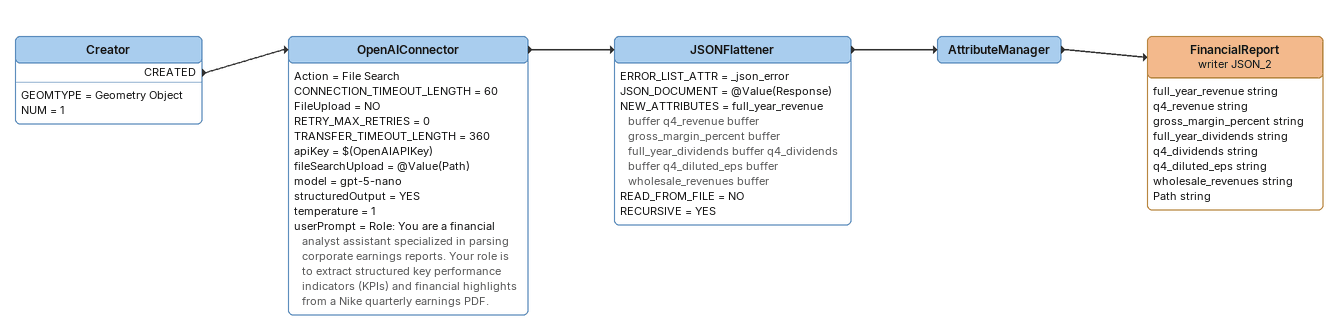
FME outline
Creator
    GEOMTYPE = Geometry Object
    NUM = 1
    CREATED -> OpenAIConnector
OpenAIConnector
    Action = File Search
    CONNECTION_TIMEOUT_LENGTH = 60
    FileUpload = NO
    RETRY_MAX_RETRIES = 0
    TRANSFER_TIMEOUT_LENGTH = 360
    apiKey = $(OpenAIAPIKey)
    fileSearchUpload = @Value(Path)
    model = gpt-5-nano
    structuredOutput = YES
    temperature = 1
    userPrompt = Role: You are a financial analyst assistant specialized in parsing corporate earnings reports. Your role is to extract structured key performance indicators (KPIs) and financial highlights from a Nike quarterly earnings PDF.
    -> JSONFlattener
JSONFlattener
    ERROR_LIST_ATTR = _json_error
    JSON_DOCUMENT = @Value(Response)
    NEW_ATTRIBUTES = full_year_revenue buffer q4_revenue buffer gross_margin_percent buffer full_year_dividends buffer q4_dividends buffer q4_diluted_eps buffer wholesale_revenues buffer
    READ_FROM_FILE = NO
    RECURSIVE = YES
    -> AttributeManager
AttributeManager
    -> FinancialReport (writer JSON_2)
FinancialReport (writer JSON_2)
    attributes: full_year_revenue string, q4_revenue string, gross_margin_percent string, full_year_dividends string, q4_dividends string, q4_diluted_eps string, wholesale_revenues string, Path string
